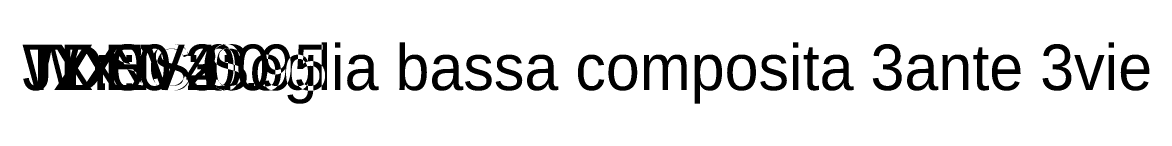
# Model space of a CAD drawing. Header units: metres. Extents: x -25 to 131, y -1 to 193.
# Drawn here: x 0 to 86.4, y -1.1 to 3.7 of the extents above.
import ezdxf

# ---------------------------------------------------------------- set-up
doc = ezdxf.new("R2010")
doc.units = ezdxf.units.M

msp = doc.modelspace()

# ---------------------------------------------------------------- texts
for tag in ['WX:0', 'WY:0', 'WX:0', 'WY:0', 'JX:0', 'JY:0', 'JX:0', 'JY:0', 'TDEV2:0', 'TDEV3:0', 'TDEV4:0', 'TDEV5:0', 'TDEV:0', 'TDEV2:0', 'TDEV3:0', 'TDEV4:0', 'TDEV5:0', 'DESC:Soglia bassa composita 3ante 3vie', 'PANE_WIDTH:0', 'MIN_VETRO:0', 'MAX_VETRO:0', 'DENS:0.95', 'PANE_WIDTH:0', 'MIN_VETRO:0', 'MAX_VETRO:0']:
    msp.add_attdef(tag, (0, 0), '', height=3.5)

doc.saveas('drawing.dxf')
